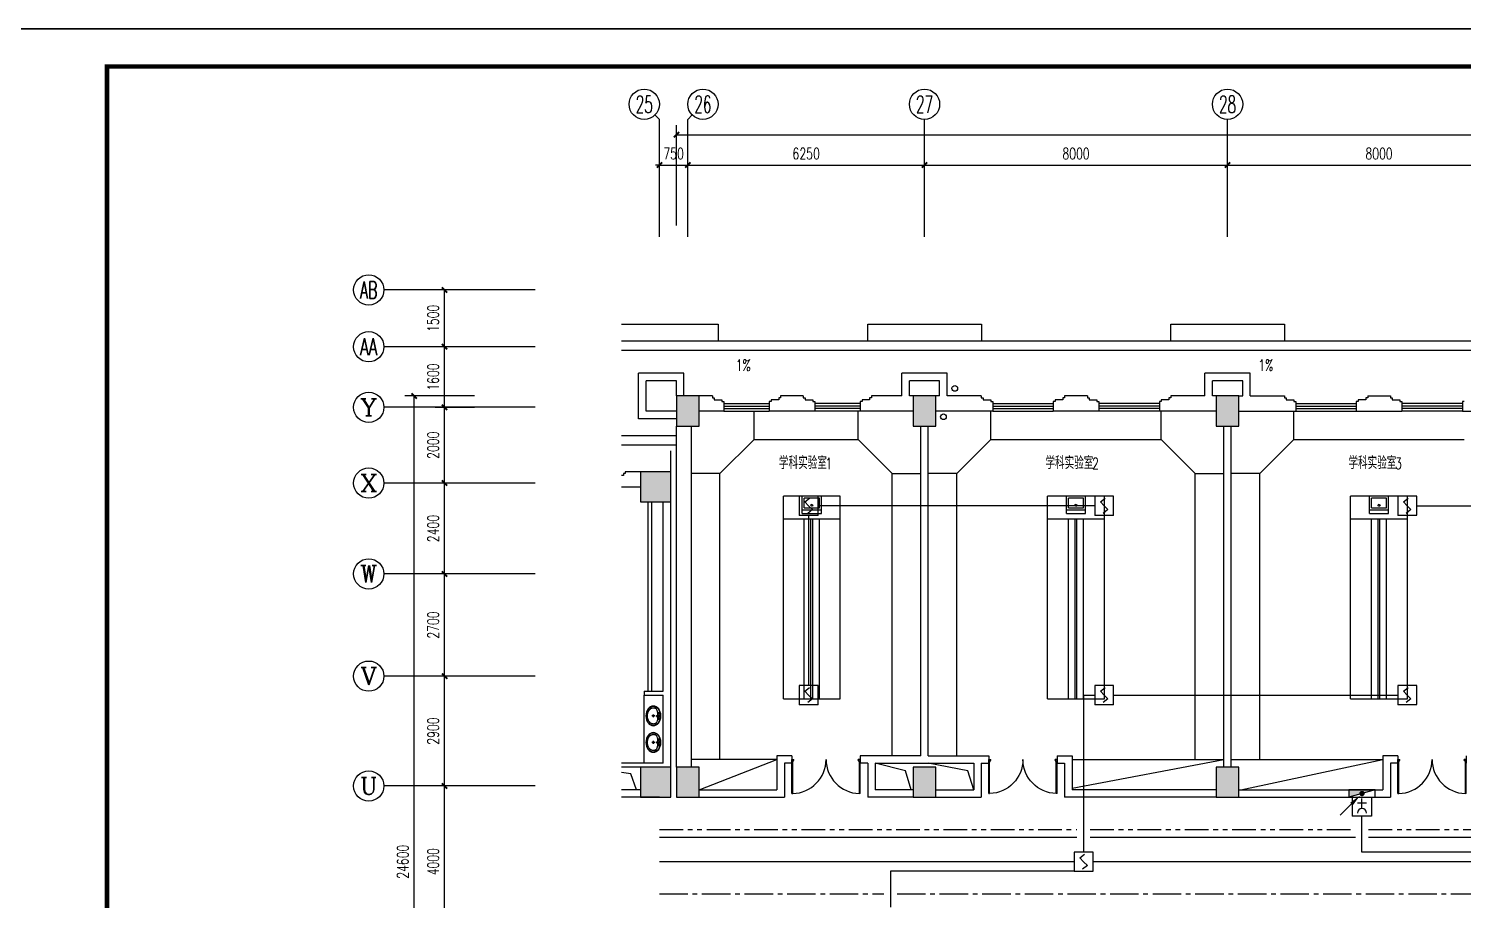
# Model space of a CAD drawing. Extents: x 190999 to 918899, y -200814 to 215286.
# Drawn here: x 548134 to 586010, y -35334 to -12314 of the extents above; entities that cross this region are included whole.
import ezdxf
from ezdxf.enums import TextEntityAlignment as Align

# ---------------------------------------------------------------- set-up
doc = ezdxf.new("R2010")
doc.units = 0
doc.header["$LTSCALE"] = 1000
doc.header["$MEASUREMENT"] = 0
doc.linetypes.add('CENTER2', pattern=[1.125, 0.75, -0.125, 0.125, -0.125])
doc.linetypes.add('PHANTOM2', pattern=[1.25, 0.625, -0.125, 0.125, -0.125, 0.125, -0.125])
doc.layers.get('Defpoints').update_dxf_attribs({"color": 1})
for name, color, linetype in [('00-EQUIP', 3, 'Continuous'), ('00-LWIRE', 4, 'Continuous'), ('00-WIRE-4', 6, 'Continuous'), ('A-卫生间', 250, 'Continuous'), ('A-墙线', 2, 'Continuous'), ('A-外包装修', 250, 'Continuous'), ('A-外窗', 145, 'Continuous'), ('A-家具', 250, 'Continuous'), ('A-门', 167, 'Continuous'), ('AXIS', 3, 'Continuous'), ('AXIS_TEXT', 7, 'Continuous'), ('COLUMN', 2, 'Continuous'), ('EQUIP_消火栓', 1, 'Continuous'), ('PUB_HATCH', 250, 'Continuous'), ('PUB_TEXT', 7, 'Continuous'), ('图框', 189, 'Continuous'), ('屋面排水', 4, 'Continuous'), ('房间名称', 7, 'Continuous'), ('洞口线', 165, 'Continuous'), ('雨水管', 151, 'Continuous'), ('雨水管口', 6, 'Continuous')]:
    doc.layers.add(name, color=color, linetype=linetype)
doc.styles.add('_TCH_AXIS', font='COMPLEX', dxfattribs={"bigfont": 'GBCBIG'})
doc.styles.add('_TCH_DIM', font='SIMPLEX', dxfattribs={"bigfont": 'GBCBIG'})
doc.styles.add('COMPLEX', font='COMPLEX')
doc.styles.add('DIM_FONT', font='SIMPLEX', dxfattribs={"width": 0.7, "bigfont": 'GBCBIG'})
doc.styles.get("Standard").update_dxf_attribs({"font": 'simhei.ttf'})
doc.styles.add('XXK', font='romans.shx', dxfattribs={"width": 0.75, "bigfont": 'hzf.shx'})
doc.styles.add('zz-1', font='arial.ttf', dxfattribs={"width": 0.8})
doc.linetypes.add('BIG-DLINE', pattern='A,1,-0.15,["D",XXK,S=0.2,R=0,X=-0.1,Y=-0.09],-0.2', length=1.35)
doc.dimstyles.new('DIMN', dxfattribs={"dimtxt": 300, "dimasz": 100, "dimexe": 250, "dimexo": 300, "dimgap": 150, "dimtad": 1, "dimdec": 0, "dimzin": 0, "dimdsep": 46, "dimtxsty": 'DIM_FONT', "dimblk": 'ARCHTICK', "dimcen": 0.09, "dimclrt": 7, "dimazin": 2, "dimtfac": 1, "dimtdec": 0, "dimtix": 1, "dimtmove": 2, "dimatfit": 3, "dimfxl": 0, "dimtolj": 1, "dimtzin": 0, "dimarcsym": 0})

# ---------------------------------------------------------------- blocks, each defined once
blk = doc.blocks.new('TJAD_TK_A0')
at = {"layer": '图框'}
for p, q in [((2162, 399.3), (973, 399.3)), ((973, -441.7), (2162, -441.7))]:
    blk.add_line(p, q, dxfattribs=at)
at = {"layer": '图框', "const_width": 1.2}
blk.add_lwpolyline([(2152, -431.7), (2152, 389.3), (998, 389.3), (998, -431.7)], close=True, dxfattribs=at)
blk = doc.blocks.new('m1800')
at = {"layer": 'A-墙线'}
for p, q in [((-900, -100), (-900, 100)), ((900, -100), (900, 100))]:
    blk.add_line(p, q, dxfattribs=at)
at = {"layer": 'A-门'}
for p, q in [((-900, 900), (-900, 0)), ((-900, 900), (-880, 900)), ((-880, 900), (-880, 50)), ((880, 900), (880, 50)), ((900, 900), (880, 900)), ((900, 900), (900, 0)), ((-900, 50), (-870, 50)), ((-900, 0), (-850, 0)), ((-870, 50), (-870, 30)), ((-870, 30), (-850, 30)), ((-850, 30), (-850, 0)), ((850, 30), (850, 0)), ((870, 30), (850, 30)), ((900, 0), (850, 0)), ((870, 50), (870, 30)), ((900, 50), (870, 50))]:
    blk.add_line(p, q, dxfattribs=at)
for centre, start, end in [((-900, 0), 0, 88.7267), ((900, 0), 91.2733, 180)]:
    blk.add_arc(centre, 900, start, end, dxfattribs=at)
blk = doc.blocks.new('手盆')
at = {"layer": 'A-卫生间'}
for p, q in [((113, 12), (46, 16)), ((160, 0), (235, 0)), ((198, -37), (198, 38)), ((113, -11), (46, -16))]:
    blk.add_line(p, q, dxfattribs=at)
for centre, major_axis, ratio, start_param, end_param in [((198, 0), (0, 259), 0.763797, 3.141593, 9.424778), ((194, 0), (0, 259), 0.413212, 0.351725, 1.519021), ((106, 0), (0, 13.9), 0.9, 3.760941, 5.663837), ((194, 0), (0, 259), 0.413212, 1.620217, 2.789865)]:
    blk.add_ellipse(centre, major_axis=major_axis, ratio=ratio, start_param=start_param, end_param=end_param, dxfattribs=at)
for centre, major_axis in [((46, 0), (0, 15.8)), ((56, 71), (0, 20.6)), ((56, 71), (0, 15.6)), ((198, 0), (0, 23.4)), ((56, -71), (0, 20.6)), ((56, -71), (0, 15.6))]:
    blk.add_ellipse(centre, major_axis=major_axis, ratio=0.9, dxfattribs=at)
for points, knots in [([(198, -249), (204, -249), (211, -249), (228, -246), (239, -243), (260, -236), (270, -231), (290, -218), (299, -211), (317, -194), (325, -185), (340, -164), (347, -153), (360, -129), (365, -116), (374, -90), (378, -76), (383, -48), (385, -34), (387, -5), (387, 9), (385, 38), (383, 52), (377, 80), (373, 94), (364, 120), (358, 133), (345, 156), (338, 167), (323, 187), (314, 197), (296, 213), (287, 220), (267, 232), (257, 237), (236, 244), (225, 247), (204, 249), (193, 249), (171, 247), (161, 245), (140, 237), (129, 232), (110, 221), (100, 213), (82, 197), (74, 188), (58, 168), (51, 157), (38, 133), (32, 121), (23, 95), (19, 81), (13, 53), (11, 39), (9, 10), (9, -4), (10, -33), (12, -47), (18, -75), (21, -89), (30, -115), (36, -128), (48, -152), (55, -163), (70, -184), (78, -193), (96, -210), (105, -218), (125, -230), (135, -235), (156, -243), (167, -246), (184, -249), (191, -249), (198, -249)], [0, 0, 0, 0, 0.105369, 0.105369, 0.278747, 0.278747, 0.452125, 0.452125, 0.625504, 0.625504, 0.798882, 0.798882, 0.97226, 0.97226, 1.145639, 1.145639, 1.319017, 1.319017, 1.492395, 1.492395, 1.665774, 1.665774, 1.839152, 1.839152, 2.01253, 2.01253, 2.185909, 2.185909, 2.359287, 2.359287, 2.532665, 2.532665, 2.706044, 2.706044, 2.879422, 2.879422, 3.0528, 3.0528, 3.226179, 3.226179, 3.399557, 3.399557, 3.572935, 3.572935, 3.746313, 3.746313, 3.919692, 3.919692, 4.09307, 4.09307, 4.266448, 4.266448, 4.439827, 4.439827, 4.613205, 4.613205, 4.786583, 4.786583, 4.959962, 4.959962, 5.13334, 5.13334, 5.306718, 5.306718, 5.480097, 5.480097, 5.653475, 5.653475, 5.826853, 5.826853, 6.000232, 6.000232, 6.17361, 6.17361, 6.283185, 6.283185, 6.283185, 6.283185]), ([(119, -185), (121, -187), (123, -188), (130, -193), (135, -196), (146, -202), (152, -205), (163, -209), (169, -210), (180, -213), (186, -214), (194, -214), (196, -214), (198, -214), (204, -214), (209, -214), (222, -212), (229, -210), (241, -206), (245, -204), (254, -200), (259, -197), (269, -191), (275, -187), (286, -178), (291, -173), (300, -162), (304, -158), (314, -145), (319, -137), (327, -123), (329, -118), (334, -107), (336, -101), (341, -89), (343, -83), (346, -71), (348, -64), (351, -49), (352, -40), (354, -22), (355, -13), (355, 5), (355, 14), (354, 32), (352, 41), (349, 58), (348, 66), (343, 81), (341, 89), (335, 104), (332, 111), (326, 125), (322, 132), (314, 144), (310, 150), (301, 162), (296, 167), (287, 177), (281, 181), (272, 189), (267, 192), (256, 199), (250, 202), (238, 207), (233, 209), (223, 211), (217, 212), (205, 214), (198, 214), (186, 213), (181, 213), (171, 211), (166, 210), (151, 205), (141, 200), (128, 191), (123, 188), (119, 185)], [5.740897, 5.740897, 5.740897, 5.740897, 5.780874, 5.780874, 5.896829, 5.896829, 6.012784, 6.012784, 6.128739, 6.128739, 6.240697, 6.240697, 6.283185, 6.283185, 6.283185, 6.399826, 6.399826, 6.5409, 6.5409, 6.634, 6.634, 6.7271, 6.7271, 6.852188, 6.852188, 6.977276, 6.977276, 7.077377, 7.077377, 7.229977, 7.229977, 7.317389, 7.317389, 7.404801, 7.404801, 7.497094, 7.497094, 7.589386, 7.589386, 7.712334, 7.712334, 7.835281, 7.835281, 7.958228, 7.958228, 8.081175, 8.081175, 8.194983, 8.194983, 8.30879, 8.30879, 8.422598, 8.422598, 8.537599, 8.537599, 8.6526, 8.6526, 8.767602, 8.767602, 8.884432, 8.884432, 8.982435, 8.982435, 9.119467, 9.119467, 9.224191, 9.224191, 9.328914, 9.328914, 9.470087, 9.470087, 9.571187, 9.571187, 9.672288, 9.672288, 9.874489, 9.874489, 9.967059, 9.967059, 9.967059, 9.967059])]:
    blk.add_open_spline(points, degree=3, knots=knots, dxfattribs=at)
blk.add_point((46, 0), dxfattribs=at)
blk = doc.blocks.new('$TwtSys$00000434')
for p, q in [((-0.5, 0.5), (-0.5, -0.5)), ((-0.5, -0.5), (0.5, 0.5)), ((0.5, 0.5), (-0.5, 0.5)), ((0.5, -0.5), (0.5, 0.5)), ((-0.5, -0.5), (0.5, -0.5))]:
    blk.add_line(p, q)
blk.add_solid([(0.5, -0.5), (0.5, 0.5), (-0.5, -0.5)])
blk = doc.blocks.new('_ArchTick')
at = {"const_width": 0.5}
blk.add_lwpolyline([(-0.7, -0.7), (0.7, 0.7)], dxfattribs=at)
blk = doc.blocks.new('*D1554')
at = {"layer": 'AXIS', "color": 0, "lineweight": -2}
for p, q in [((579785, -17514), (579785, -15664)), ((587785, -17514), (587785, -15664)), ((579785, -15914), (587785, -15914))]:
    blk.add_line(p, q, dxfattribs=at)
at = {"layer": 'Defpoints', "color": 0}
for p in [(587785, -15914), (579785, -17814), (587785, -17814)]:
    blk.add_point(p, dxfattribs=at)
at = {"layer": 'AXIS', "color": 0, "lineweight": -2, "xscale": 100, "yscale": 100, "zscale": 100, "rotation": 180}
blk.add_blockref('_ArchTick', (579785, -15914), dxfattribs=at)
at = {"layer": 'AXIS', "color": 0, "lineweight": -2, "xscale": 100, "yscale": 100, "zscale": 100}
blk.add_blockref('_ArchTick', (587785, -15914), dxfattribs=at)
at = {"layer": 'AXIS', "color": 7, "insert": (583785, -15614), "char_height": 300, "attachment_point": 5, "style": 'DIM_FONT'}
blk.add_mtext('\\A1;8000', dxfattribs=at)
blk = doc.blocks.new('*D1555')
at = {"layer": 'AXIS', "color": 0, "lineweight": -2}
for p, q in [((571785, -17514), (571785, -15664)), ((579785, -17514), (579785, -15664)), ((571785, -15914), (579785, -15914))]:
    blk.add_line(p, q, dxfattribs=at)
at = {"layer": 'Defpoints', "color": 0}
for p in [(579785, -15914), (571785, -17814), (579785, -17814)]:
    blk.add_point(p, dxfattribs=at)
at = {"layer": 'AXIS', "color": 0, "lineweight": -2, "xscale": 100, "yscale": 100, "zscale": 100, "rotation": 180}
blk.add_blockref('_ArchTick', (571785, -15914), dxfattribs=at)
at = {"layer": 'AXIS', "color": 0, "lineweight": -2, "xscale": 100, "yscale": 100, "zscale": 100}
blk.add_blockref('_ArchTick', (579785, -15914), dxfattribs=at)
at = {"layer": 'AXIS', "color": 7, "insert": (575785, -15614), "char_height": 300, "attachment_point": 5, "style": 'DIM_FONT'}
blk.add_mtext('\\A1;8000', dxfattribs=at)
blk = doc.blocks.new('*D1556')
at = {"layer": 'AXIS', "color": 0, "lineweight": -2}
for p, q in [((565535, -17514), (565535, -15664)), ((571785, -17514), (571785, -15664)), ((565535, -15914), (571785, -15914))]:
    blk.add_line(p, q, dxfattribs=at)
at = {"layer": 'Defpoints', "color": 0}
for p in [(571785, -15914), (565535, -17814), (571785, -17814)]:
    blk.add_point(p, dxfattribs=at)
at = {"layer": 'AXIS', "color": 0, "lineweight": -2, "xscale": 100, "yscale": 100, "zscale": 100, "rotation": 180}
blk.add_blockref('_ArchTick', (565535, -15914), dxfattribs=at)
at = {"layer": 'AXIS', "color": 0, "lineweight": -2, "xscale": 100, "yscale": 100, "zscale": 100}
blk.add_blockref('_ArchTick', (571785, -15914), dxfattribs=at)
at = {"layer": 'AXIS', "color": 7, "insert": (568660, -15614), "char_height": 300, "attachment_point": 5, "style": 'DIM_FONT'}
blk.add_mtext('\\A1;6250', dxfattribs=at)
blk = doc.blocks.new('*D1557')
at = {"layer": 'AXIS', "color": 0, "lineweight": -2}
for p, q in [((564785, -17514), (564785, -15664)), ((565535, -17514), (565535, -15664)), ((564785, -15914), (564685, -15914)), ((564785, -15914), (565535, -15914)), ((565535, -15914), (565635, -15914))]:
    blk.add_line(p, q, dxfattribs=at)
at = {"layer": 'Defpoints', "color": 0}
for p in [(565535, -15914), (564785, -17814), (565535, -17814)]:
    blk.add_point(p, dxfattribs=at)
at = {"layer": 'AXIS', "color": 0, "lineweight": -2, "xscale": 100, "yscale": 100, "zscale": 100}
blk.add_blockref('_ArchTick', (564785, -15914), dxfattribs=at)
at = {"layer": 'AXIS', "color": 0, "lineweight": -2, "xscale": 100, "yscale": 100, "zscale": 100, "rotation": 180}
blk.add_blockref('_ArchTick', (565535, -15914), dxfattribs=at)
at = {"layer": 'AXIS', "color": 7, "insert": (565160, -15614), "char_height": 300, "attachment_point": 5, "style": 'DIM_FONT'}
blk.add_mtext('\\A1;750', dxfattribs=at)
blk = doc.blocks.new('*D1558')
at = {"layer": 'AXIS', "color": 0, "lineweight": -2}
for p, q in [((565235, -17514), (565235, -14864)), ((565235, -15114), (642484, -15114)), ((642484, -17514), (642484, -14864))]:
    blk.add_line(p, q, dxfattribs=at)
at = {"layer": 'Defpoints', "color": 0}
for p in [(642484, -15114), (565235, -17814), (642484, -17814)]:
    blk.add_point(p, dxfattribs=at)
at = {"layer": 'AXIS', "color": 0, "lineweight": -2, "xscale": 100, "yscale": 100, "zscale": 100, "rotation": 180}
blk.add_blockref('_ArchTick', (565235, -15114), dxfattribs=at)
at = {"layer": 'AXIS', "color": 0, "lineweight": -2, "xscale": 100, "yscale": 100, "zscale": 100}
blk.add_blockref('_ArchTick', (642484, -15114), dxfattribs=at)
at = {"layer": 'AXIS', "color": 7, "insert": (603859, -14814), "char_height": 300, "attachment_point": 5, "style": 'DIM_FONT'}
blk.add_mtext('\\A1;77250', dxfattribs=at)
blk = doc.blocks.new('*D1577')
at = {"layer": 'AXIS', "color": 0, "lineweight": -2}
for p, q in [((559906, -32314), (558862, -32314)), ((559112, -36314), (559112, -32314)), ((559906, -36314), (558862, -36314))]:
    blk.add_line(p, q, dxfattribs=at)
at = {"layer": 'Defpoints', "color": 0}
for p in [(559112, -32314), (560206, -32314), (560206, -36314)]:
    blk.add_point(p, dxfattribs=at)
at = {"layer": 'AXIS', "color": 0, "lineweight": -2, "xscale": 100, "yscale": 100, "zscale": 100}
for p, rotation in [((559112, -32314), 90), ((559112, -36314), 270)]:
    blk.add_blockref('_ArchTick', p, dxfattribs=dict(at, rotation=rotation))
at = {"layer": 'AXIS', "color": 7, "insert": (558812, -34314), "char_height": 300, "attachment_point": 5, "rotation": 90, "style": 'DIM_FONT'}
blk.add_mtext('\\A1;4000', dxfattribs=at)
blk = doc.blocks.new('*D1578')
at = {"layer": 'AXIS', "color": 0, "lineweight": -2}
for p, q in [((559906, -29414), (558862, -29414)), ((559112, -32314), (559112, -29414)), ((559906, -32314), (558862, -32314))]:
    blk.add_line(p, q, dxfattribs=at)
at = {"layer": 'Defpoints', "color": 0}
for p in [(559112, -29414), (560206, -29414), (560206, -32314)]:
    blk.add_point(p, dxfattribs=at)
at = {"layer": 'AXIS', "color": 0, "lineweight": -2, "xscale": 100, "yscale": 100, "zscale": 100}
for p, rotation in [((559112, -29414), 90), ((559112, -32314), 270)]:
    blk.add_blockref('_ArchTick', p, dxfattribs=dict(at, rotation=rotation))
at = {"layer": 'AXIS', "color": 7, "insert": (558812, -30864), "char_height": 300, "attachment_point": 5, "rotation": 90, "style": 'DIM_FONT'}
blk.add_mtext('\\A1;2900', dxfattribs=at)
blk = doc.blocks.new('*D1579')
at = {"layer": 'AXIS', "color": 0, "lineweight": -2}
for p, q in [((559906, -26714), (558862, -26714)), ((559112, -29414), (559112, -26714)), ((559906, -29414), (558862, -29414))]:
    blk.add_line(p, q, dxfattribs=at)
at = {"layer": 'Defpoints', "color": 0}
for p in [(559112, -26714), (560206, -26714), (560206, -29414)]:
    blk.add_point(p, dxfattribs=at)
at = {"layer": 'AXIS', "color": 0, "lineweight": -2, "xscale": 100, "yscale": 100, "zscale": 100}
for p, rotation in [((559112, -26714), 90), ((559112, -29414), 270)]:
    blk.add_blockref('_ArchTick', p, dxfattribs=dict(at, rotation=rotation))
at = {"layer": 'AXIS', "color": 7, "insert": (558812, -28064), "char_height": 300, "attachment_point": 5, "rotation": 90, "style": 'DIM_FONT'}
blk.add_mtext('\\A1;2700', dxfattribs=at)
blk = doc.blocks.new('*D1580')
at = {"layer": 'AXIS', "color": 0, "lineweight": -2}
for p, q in [((559906, -24314), (558862, -24314)), ((559112, -26714), (559112, -24314)), ((559906, -26714), (558862, -26714))]:
    blk.add_line(p, q, dxfattribs=at)
at = {"layer": 'Defpoints', "color": 0}
for p in [(559112, -24314), (560206, -24314), (560206, -26714)]:
    blk.add_point(p, dxfattribs=at)
at = {"layer": 'AXIS', "color": 0, "lineweight": -2, "xscale": 100, "yscale": 100, "zscale": 100}
for p, rotation in [((559112, -24314), 90), ((559112, -26714), 270)]:
    blk.add_blockref('_ArchTick', p, dxfattribs=dict(at, rotation=rotation))
at = {"layer": 'AXIS', "color": 7, "insert": (558812, -25514), "char_height": 300, "attachment_point": 5, "rotation": 90, "style": 'DIM_FONT'}
blk.add_mtext('\\A1;2400', dxfattribs=at)
blk = doc.blocks.new('*D1581')
at = {"layer": 'AXIS', "color": 0, "lineweight": -2}
for p, q in [((559906, -22314), (558862, -22314)), ((559112, -24314), (559112, -22314)), ((559906, -24314), (558862, -24314))]:
    blk.add_line(p, q, dxfattribs=at)
at = {"layer": 'Defpoints', "color": 0}
for p in [(559112, -22314), (560206, -22314), (560206, -24314)]:
    blk.add_point(p, dxfattribs=at)
at = {"layer": 'AXIS', "color": 0, "lineweight": -2, "xscale": 100, "yscale": 100, "zscale": 100}
for p, rotation in [((559112, -22314), 90), ((559112, -24314), 270)]:
    blk.add_blockref('_ArchTick', p, dxfattribs=dict(at, rotation=rotation))
at = {"layer": 'AXIS', "color": 7, "insert": (558812, -23314), "char_height": 300, "attachment_point": 5, "rotation": 90, "style": 'DIM_FONT'}
blk.add_mtext('\\A1;2000', dxfattribs=at)
blk = doc.blocks.new('*D1582')
at = {"layer": 'AXIS', "color": 0, "lineweight": -2}
for p, q in [((559906, -20714), (558862, -20714)), ((559112, -22314), (559112, -20714)), ((559906, -22314), (558862, -22314))]:
    blk.add_line(p, q, dxfattribs=at)
at = {"layer": 'Defpoints', "color": 0}
for p in [(559112, -20714), (560206, -20714), (560206, -22314)]:
    blk.add_point(p, dxfattribs=at)
at = {"layer": 'AXIS', "color": 0, "lineweight": -2, "xscale": 100, "yscale": 100, "zscale": 100}
for p, rotation in [((559112, -20714), 90), ((559112, -22314), 270)]:
    blk.add_blockref('_ArchTick', p, dxfattribs=dict(at, rotation=rotation))
at = {"layer": 'AXIS', "color": 7, "insert": (558812, -21514), "char_height": 300, "attachment_point": 5, "rotation": 90, "style": 'DIM_FONT'}
blk.add_mtext('\\A1;1600', dxfattribs=at)
blk = doc.blocks.new('*D1583')
at = {"layer": 'AXIS', "color": 0, "lineweight": -2}
for p, q in [((559906, -19214), (558862, -19214)), ((559112, -20714), (559112, -19214)), ((559906, -20714), (558862, -20714))]:
    blk.add_line(p, q, dxfattribs=at)
at = {"layer": 'Defpoints', "color": 0}
for p in [(559112, -19214), (560206, -19214), (560206, -20714)]:
    blk.add_point(p, dxfattribs=at)
at = {"layer": 'AXIS', "color": 0, "lineweight": -2, "xscale": 100, "yscale": 100, "zscale": 100}
for p, rotation in [((559112, -19214), 90), ((559112, -20714), 270)]:
    blk.add_blockref('_ArchTick', p, dxfattribs=dict(at, rotation=rotation))
at = {"layer": 'AXIS', "color": 7, "insert": (558812, -19964), "char_height": 300, "attachment_point": 5, "rotation": 90, "style": 'DIM_FONT'}
blk.add_mtext('\\A1;1500', dxfattribs=at)
blk = doc.blocks.new('*D1584')
at = {"layer": 'AXIS', "color": 0, "lineweight": -2}
for p, q in [((559906, -22014), (558062, -22014)), ((558312, -46614), (558312, -22014)), ((559906, -46614), (558062, -46614))]:
    blk.add_line(p, q, dxfattribs=at)
at = {"layer": 'Defpoints', "color": 0}
for p in [(558312, -22014), (560206, -22014), (560206, -46614)]:
    blk.add_point(p, dxfattribs=at)
at = {"layer": 'AXIS', "color": 0, "lineweight": -2, "xscale": 100, "yscale": 100, "zscale": 100}
for p, rotation in [((558312, -22014), 90), ((558312, -46614), 270)]:
    blk.add_blockref('_ArchTick', p, dxfattribs=dict(at, rotation=rotation))
at = {"layer": 'AXIS', "color": 7, "insert": (558012, -34314), "char_height": 300, "attachment_point": 5, "rotation": 90, "style": 'DIM_FONT'}
blk.add_mtext('\\A1;24600', dxfattribs=at)
blk = doc.blocks.new('_AXISO')
blk.add_circle((0, 0), 0.5)
at = {"layer": 'AXIS_TEXT', "style": 'COMPLEX', "width": 1.041667}
blk.add_attdef('A', text='', height=0.56, dxfattribs=at).set_placement((-0.25, -0.28), (0.25, -0.28), align=Align.FIT)
blk = doc.blocks.new('$plan$00001609')
at = {"linetype": 'Continuous'}
for p, q in [((0, -251), (0, 251)), ((0, 251), (450, 251)), ((93, -251), (93, 251)), ((146, -199), (146, 199)), ((146, 199), (397, 199)), ((397, 199), (397, -199)), ((450, 251), (450, -251)), ((0, -251), (450, -251)), ((146, -199), (397, -199))]:
    blk.add_line(p, q, dxfattribs=at)
blk.add_line((238, 2), (238, 0))
blk.add_arc((212, 0), 26, 4.716, 0, dxfattribs=at)
at = {"style": 'zz-1'}
for tag in ['YSIZE', 'XSIZE']:
    blk.add_attdef(tag, (0, 0), '', height=0.5, dxfattribs=at)
blk = doc.blocks.new('_LINKPT1')
at = {"color": 0}
blk.add_line((0, 0), (0, 0), dxfattribs=at)
blk = doc.blocks.new('J62IR8YJ')
for p, q in [((-0.5, 1), (0.5, 1)), ((-0.5, 0), (-0.5, 1)), ((0.5, 1), (0.5, 0)), ((0.5, 0), (-0.5, 0)), ((-0.231, 0.312), (0.231, 0.312)), ((0, 0.598), (0, 0.06))]:
    blk.add_line(p, q)
at = {"const_width": 0.04, "flags": 128}
blk.add_lwpolyline([(-0.5, 0), (-0.5, 1), (0.5, 1), (0.5, 0)], close=True, dxfattribs=at)
blk.add_arc((0, 0.829), 0.231, 180, 0)
at = {"xscale": 0.002, "yscale": 0.00200000000000955, "zscale": 0.002}
for p in [(0, 1), (-0.5, 0.5), (0, 0), (0.5, 0.5)]:
    blk.add_blockref('_LINKPT1', p, dxfattribs=at)
at = {"flags": 9}
blk.add_attdef('A', (0, 0), '', height=0.00002, dxfattribs=at)
blk = doc.blocks.new('3S1KCGW2')
for p, q in [((0.5, 0.5), (-0.5, 0.5)), ((-0.5, 0.5), (-0.5, -0.5)), ((-0.2, 0.2), (0.05, 0.4)), ((0, 0), (-0.2, 0.2)), ((0, 0), (0.2, -0.2)), ((0.5, -0.5), (0.5, 0.5)), ((-0.5, -0.5), (0.5, -0.5)), ((0.2, -0.2), (-0.05, -0.4))]:
    blk.add_line(p, q)
at = {"const_width": 0.04, "flags": 128}
blk.add_lwpolyline([(-0.5, -0.5), (-0.5, 0.5), (0.5, 0.5), (0.5, -0.5)], close=True, dxfattribs=at)
at = {"xscale": 0.002, "yscale": 0.002, "zscale": 0.002}
for p in [(-0.5, 0), (0, 0.5), (0.5, 0), (0, -0.5)]:
    blk.add_blockref('_LINKPT1', p, dxfattribs=at)
at = {"flags": 9}
blk.add_attdef('A', (0, 0), '', height=0.00002, dxfattribs=at)
blk = doc.blocks.new('_WRLD10L')
for p, q in [((1.15, 1.15), (0.55, 0.55)), ((0.104, 0.104), (0.104, 0.104)), ((-0.104, -0.104), (-0.104, -0.104))]:
    blk.add_line(p, q)
at = {"const_width": 0.142}
blk.add_lwpolyline([(-0.071, 0, 1), (0.071, 0, 1)], format="xyb", close=True, dxfattribs=at)
blk.add_solid([(0.62, 0.48), (0.48, 0.62), (0.1, 0.1)])
at = {"width": 0.8, "flags": 9}
blk.add_attdef('A', (0, 0), '', height=0.00002, dxfattribs=at)

msp = doc.modelspace()

# ---------------------------------------------------------------- hatches: boundary and pattern name
at = {"layer": 'PUB_HATCH'}
for points in [[(565234.6, -22813.5), (565834.6, -22813.5), (565834.6, -22013.5), (565234.6, -22013.5)], [(571484.6, -22813.5), (572084.6, -22813.5), (572084.6, -22013.5), (571484.6, -22013.5)], [(579484.6, -22813.5), (580084.6, -22813.5), (580084.6, -22013.5), (579484.6, -22013.5)], [(564284.6, -24813.5), (565084.6, -24813.5), (565084.6, -24013.5), (564284.6, -24013.5)], [(564284.6, -32613.5), (565084.6, -32613.5), (565084.6, -31813.5), (564284.6, -31813.5)], [(565234.6, -32613.5), (565834.6, -32613.5), (565834.6, -31813.5), (565234.6, -31813.5)], [(571484.6, -32613.5), (572084.6, -32613.5), (572084.6, -31813.5), (571484.6, -31813.5)], [(579484.6, -32613.5), (580084.6, -32613.5), (580084.6, -31813.5), (579484.6, -31813.5)]]:
    msp.add_hatch(color=256, dxfattribs=at).paths.add_polyline_path(points)

# ---------------------------------------------------------------- linework, layer by layer
at = {"layer": '00-WIRE-4'}
for p, q in [((576278.4, -24913.5), (568975.7, -24913.5)), ((584778.4, -24913.5), (592278.4, -24913.5)), ((568725.7, -25163.5), (568725.7, -29663.5)), ((576528.4, -25163.5), (576528.4, -29663.5)), ((584528.4, -25163.5), (584528.4, -29663.5)), ((575984.6, -29913.5), (575984.6, -34063.5)), ((575984.6, -29913.5), (576278.4, -29913.5)), ((576778.4, -29913.5), (584278.4, -29913.5)), ((583334.3, -34063.5), (583334.3, -33113.5)), ((587267.9, -34063.5), (583334.3, -34063.5)), ((575734.6, -34313.5), (564784.6, -34313.5)), ((587267.9, -34313.5), (576234.6, -34313.5)), ((575734.6, -34563.5), (570884.6, -34563.5)), ((570884.6, -34563.5), (570884.6, -35513.5))]:
    msp.add_line(p, q, dxfattribs=at)
at = {"layer": '00-WIRE-4', "linetype": 'PHANTOM2'}
for p, q in [((564784.6, -33463.5), (575809.6, -33463.5)), ((576159.6, -33463.5), (583159.3, -33463.5)), ((583509.3, -33463.5), (608059.9, -33463.5))]:
    msp.add_line(p, q, dxfattribs=at)
at = {"layer": '00-WIRE-4', "linetype": 'BIG-DLINE'}
for p, q in [((564784.6, -33663.5), (575809.6, -33663.5)), ((576159.6, -33663.5), (583159.3, -33663.5)), ((583509.3, -33663.5), (608059.9, -33663.5))]:
    msp.add_line(p, q, dxfattribs=at)
at = {"layer": '00-WIRE-4', "linetype": 'CENTER2'}
for p, q in [((564784.6, -35163.5), (570709.6, -35163.5)), ((571059.6, -35163.5), (591332, -35163.5))]:
    msp.add_line(p, q, dxfattribs=at)
at = {"layer": 'A-卫生间'}
for p, q in [((564484.6, -29813.5), (564484.6, -24813.5)), ((564584.6, -29813.5), (564584.6, -24813.5)), ((564384.6, -31713.5), (564384.6, -29913.5))]:
    msp.add_line(p, q, dxfattribs=at)
at = {"layer": 'A-墙线'}
for p, q in [((565434.6, -21413.5), (564234.6, -21413.5)), ((564234.6, -22613.5), (564234.6, -21413.5)), ((565434.6, -22013.5), (565434.6, -21413.5)), ((572384.6, -21413.5), (571184.6, -21413.5)), ((571184.6, -22013.5), (571184.6, -21413.5)), ((572384.6, -22013.5), (572384.6, -21413.5)), ((580384.6, -21413.5), (579184.6, -21413.5)), ((579184.6, -22013.5), (579184.6, -21413.5)), ((580384.6, -22013.5), (580384.6, -21413.5)), ((565234.6, -21613.5), (564434.6, -21613.5)), ((564434.6, -22413.5), (564434.6, -21613.5)), ((565234.6, -22013.5), (565234.6, -21613.5)), ((572184.6, -21613.5), (571384.6, -21613.5)), ((571384.6, -22013.5), (571384.6, -21613.5)), ((572184.6, -22013.5), (572184.6, -21613.5)), ((580184.6, -21613.5), (579384.6, -21613.5)), ((579384.6, -22013.5), (579384.6, -21613.5)), ((580184.6, -22013.5), (580184.6, -21613.5)), ((566184.6, -22013.5), (565834.6, -22013.5)), ((566184.6, -22013.5), (566184.6, -22063.5)), ((566184.6, -22063.5), (566234.6, -22063.5)), ((566234.6, -22063.5), (566234.6, -22113.5)), ((566234.6, -22113.5), (566434.6, -22113.5)), ((566434.6, -22113.5), (566434.6, -22163.5)), ((566434.6, -22163.5), (566484.6, -22163.5)), ((566484.6, -22163.5), (566484.6, -22413.5)), ((567734.6, -22163.5), (567684.6, -22163.5)), ((567684.6, -22163.5), (567684.6, -22413.5)), ((567734.6, -22113.5), (567734.6, -22163.5)), ((567934.6, -22113.5), (567734.6, -22113.5)), ((567934.6, -22063.5), (567934.6, -22113.5)), ((567984.6, -22063.5), (567934.6, -22063.5)), ((568584.6, -22013.5), (567984.6, -22013.5)), ((567984.6, -22013.5), (567984.6, -22063.5)), ((568584.6, -22013.5), (568584.6, -22063.5)), ((568584.6, -22063.5), (568634.6, -22063.5)), ((568634.6, -22063.5), (568634.6, -22113.5)), ((568634.6, -22113.5), (568834.6, -22113.5)), ((568834.6, -22113.5), (568834.6, -22163.5)), ((568834.6, -22163.5), (568884.6, -22163.5)), ((568884.6, -22163.5), (568884.6, -22413.5)), ((570134.6, -22163.5), (570084.6, -22163.5)), ((570084.6, -22163.5), (570084.6, -22413.5)), ((570134.6, -22113.5), (570134.6, -22163.5)), ((570334.6, -22113.5), (570134.6, -22113.5)), ((570334.6, -22063.5), (570334.6, -22113.5)), ((570384.6, -22063.5), (570334.6, -22063.5)), ((571184.6, -22013.5), (570384.6, -22013.5)), ((570384.6, -22013.5), (570384.6, -22063.5)), ((571484.6, -22013.5), (571384.6, -22013.5)), ((572184.6, -22013.5), (572084.6, -22013.5)), ((573284.6, -22013.5), (572384.6, -22013.5)), ((573284.6, -22013.5), (573284.6, -22063.5)), ((573284.6, -22063.5), (573334.6, -22063.5)), ((573334.6, -22063.5), (573334.6, -22113.5)), ((573334.6, -22113.5), (573534.6, -22113.5)), ((573534.6, -22113.5), (573534.6, -22163.5)), ((573534.6, -22163.5), (573584.6, -22163.5)), ((573584.6, -22163.5), (573584.6, -22413.5)), ((575234.6, -22163.5), (575184.6, -22163.5)), ((575184.6, -22163.5), (575184.6, -22413.5)), ((575234.6, -22113.5), (575234.6, -22163.5)), ((575434.6, -22113.5), (575234.6, -22113.5)), ((575434.6, -22063.5), (575434.6, -22113.5)), ((575484.6, -22063.5), (575434.6, -22063.5)), ((576084.6, -22013.5), (575484.6, -22013.5)), ((575484.6, -22013.5), (575484.6, -22063.5)), ((576084.6, -22013.5), (576084.6, -22063.5)), ((576084.6, -22063.5), (576134.6, -22063.5)), ((576134.6, -22063.5), (576134.6, -22113.5)), ((576134.6, -22113.5), (576334.6, -22113.5)), ((576334.6, -22113.5), (576334.6, -22163.5)), ((576334.6, -22163.5), (576384.6, -22163.5)), ((576384.6, -22163.5), (576384.6, -22413.5)), ((578034.6, -22163.5), (577984.6, -22163.5)), ((577984.6, -22163.5), (577984.6, -22413.5)), ((578034.6, -22113.5), (578034.6, -22163.5)), ((578234.6, -22113.5), (578034.6, -22113.5)), ((578234.6, -22063.5), (578234.6, -22113.5)), ((578284.6, -22063.5), (578234.6, -22063.5)), ((579184.6, -22013.5), (578284.6, -22013.5)), ((578284.6, -22013.5), (578284.6, -22063.5)), ((579484.6, -22013.5), (579384.6, -22013.5)), ((580084.6, -22013.5), (580184.6, -22013.5)), ((580384.6, -22013.5), (581284.6, -22013.5)), ((581284.6, -22013.5), (581284.6, -22063.5)), ((581284.6, -22063.5), (581334.6, -22063.5)), ((581334.6, -22063.5), (581334.6, -22113.5)), ((581334.6, -22113.5), (581534.6, -22113.5)), ((581534.6, -22113.5), (581534.6, -22163.5)), ((581534.6, -22163.5), (581584.6, -22163.5)), ((581584.6, -22163.5), (581584.6, -22413.5)), ((583234.6, -22163.5), (583184.6, -22163.5)), ((583184.6, -22163.5), (583184.6, -22413.5)), ((583234.6, -22113.5), (583234.6, -22163.5)), ((583434.6, -22113.5), (583234.6, -22113.5)), ((583434.6, -22063.5), (583434.6, -22113.5)), ((583484.6, -22063.5), (583434.6, -22063.5)), ((583484.6, -22013.5), (584084.6, -22013.5)), ((583484.6, -22013.5), (583484.6, -22063.5)), ((584084.6, -22013.5), (584084.6, -22063.5)), ((584084.6, -22063.5), (584134.6, -22063.5)), ((584134.6, -22063.5), (584134.6, -22113.5)), ((584134.6, -22113.5), (584334.6, -22113.5)), ((584334.6, -22113.5), (584334.6, -22163.5)), ((584334.6, -22163.5), (584384.6, -22163.5)), ((584384.6, -22163.5), (584384.6, -22413.5)), ((586034.6, -22163.5), (585984.6, -22163.5)), ((585984.6, -22163.5), (585984.6, -22413.5)), ((565234.6, -22613.5), (564234.6, -22613.5)), ((565234.6, -22413.5), (564434.6, -22413.5)), ((566484.6, -22413.5), (565834.6, -22413.5)), ((568884.6, -22413.5), (567684.6, -22413.5)), ((571484.6, -22413.5), (570084.6, -22413.5)), ((573584.6, -22413.5), (572084.6, -22413.5)), ((576384.6, -22413.5), (575184.6, -22413.5)), ((579484.6, -22413.5), (577984.6, -22413.5)), ((580084.6, -22413.5), (581584.6, -22413.5)), ((583184.6, -22413.5), (584384.6, -22413.5)), ((585984.6, -22413.5), (587484.6, -22413.5)), ((565234.6, -31813.5), (565234.6, -22813.5)), ((565634.6, -31813.5), (565634.6, -22813.5)), ((571684.6, -31513.5), (571684.6, -22813.5)), ((571884.6, -31513.5), (571884.6, -22813.5)), ((579684.6, -31813.5), (579684.6, -22813.5)), ((579884.6, -31813.5), (579884.6, -22813.5)), ((563834.6, -24113.5), (563784.6, -24113.5)), ((563834.6, -24063.5), (563834.6, -24113.5)), ((563884.6, -24063.5), (563834.6, -24063.5)), ((564284.6, -24013.5), (563884.6, -24013.5)), ((563884.6, -24013.5), (563884.6, -24063.5)), ((563784.6, -24413.5), (564284.6, -24413.5)), ((564884.6, -29813.5), (564884.6, -24813.5)), ((565084.6, -31813.5), (565084.6, -24813.5)), ((564384.6, -29813.5), (564884.6, -29813.5)), ((564384.6, -29813.5), (564384.6, -29913.5)), ((564384.6, -29913.5), (564884.6, -29913.5)), ((564884.6, -31713.5), (564884.6, -29913.5)), ((564884.6, -31713.5), (563784.6, -31713.5)), ((564284.6, -31813.5), (563784.6, -31813.5)), ((568284.6, -31513.5), (567884.6, -31513.5)), ((567884.6, -31513.5), (567884.6, -32413.5)), ((568284.6, -31713.5), (568084.6, -31713.5)), ((568084.6, -31713.5), (568084.6, -32613.5)), ((571684.6, -31513.5), (570084.6, -31513.5)), ((570284.6, -31713.5), (570084.6, -31713.5)), ((570284.6, -31713.5), (570284.6, -32613.5)), ((570484.6, -31713.5), (573084.6, -31713.5)), ((570484.6, -31713.5), (570484.6, -32413.5)), ((571884.6, -31513.5), (573484.6, -31513.5)), ((573084.6, -31713.5), (573084.6, -32413.5)), ((573284.6, -31713.5), (573484.6, -31713.5)), ((573284.6, -31713.5), (573284.6, -32613.5)), ((575284.6, -31513.5), (575684.6, -31513.5)), ((575284.6, -31713.5), (575484.6, -31713.5)), ((575484.6, -31713.5), (575484.6, -32613.5)), ((575684.6, -31513.5), (575684.6, -32413.5)), ((584284.6, -31513.5), (583884.6, -31513.5)), ((583884.6, -31513.5), (583884.6, -32413.5)), ((584284.6, -31713.5), (584084.6, -31713.5)), ((584084.6, -31713.5), (584084.6, -32613.5)), ((564284.6, -32413.5), (563784.6, -32413.5)), ((565834.6, -32413.5), (567884.6, -32413.5)), ((571484.6, -32413.5), (570484.6, -32413.5)), ((572084.6, -32413.5), (573084.6, -32413.5)), ((579484.6, -32413.5), (575684.6, -32413.5)), ((580084.6, -32413.5), (583884.6, -32413.5)), ((564784.6, -32613.5), (563784.6, -32613.5)), ((565834.6, -32613.5), (568084.6, -32613.5)), ((571484.6, -32613.5), (570284.6, -32613.5)), ((572084.6, -32613.5), (573284.6, -32613.5)), ((579484.6, -32613.5), (575484.6, -32613.5)), ((580084.6, -32613.5), (584084.6, -32613.5))]:
    msp.add_line(p, q, dxfattribs=at)
at = {"layer": 'A-外包装修'}
for p, q in [((629884.6, -20563.4), (563784.6, -20563.4)), ((629634.6, -20813.4), (563784.6, -20813.4)), ((565234.6, -23063.5), (563784.6, -23063.5)), ((565234.6, -23313.5), (563784.6, -23313.5)), ((565084.6, -24013.5), (565084.6, -23463.5))]:
    msp.add_line(p, q, dxfattribs=at)
for points in [[(563784.6, -20113.2), (566334.9, -20113.2), (566334.9, -20563.4)], [(570284.2, -20563.4), (570284.2, -20113.2), (573284.9, -20113.2), (573284.9, -20563.4)], [(578284.2, -20563.4), (578284.2, -20113.2), (581284.9, -20113.2), (581284.9, -20563.4)]]:
    msp.add_lwpolyline(points, dxfattribs=at)
at = {"layer": 'A-外窗'}
for p, q in [((566484.6, -22213.5), (567684.6, -22213.5)), ((566484.6, -22283.5), (567684.6, -22283.5)), ((566484.6, -22343.5), (567684.6, -22343.5)), ((570084.6, -22213.5), (568884.6, -22213.5)), ((570084.6, -22283.5), (568884.6, -22283.5)), ((570084.6, -22343.5), (568884.6, -22343.5)), ((573584.6, -22213.5), (575184.6, -22213.5)), ((573584.6, -22283.5), (575184.6, -22283.5)), ((573584.6, -22343.5), (575184.6, -22343.5)), ((577984.6, -22213.5), (576384.6, -22213.5)), ((577984.6, -22283.5), (576384.6, -22283.5)), ((577984.6, -22343.5), (576384.6, -22343.5)), ((581584.6, -22213.5), (583184.6, -22213.5)), ((581584.6, -22283.5), (583184.6, -22283.5)), ((581584.6, -22343.5), (583184.6, -22343.5)), ((585984.6, -22213.5), (584384.6, -22213.5)), ((585984.6, -22283.5), (584384.6, -22283.5)), ((585984.6, -22343.5), (584384.6, -22343.5)), ((566484.6, -22413.5), (567684.6, -22413.5)), ((570084.6, -22413.5), (568884.6, -22413.5)), ((573584.6, -22413.5), (575184.6, -22413.5)), ((577984.6, -22413.5), (576384.6, -22413.5)), ((581584.6, -22413.5), (583184.6, -22413.5)), ((585984.6, -22413.5), (584384.6, -22413.5))]:
    msp.add_line(p, q, dxfattribs=at)
at = {"layer": 'A-家具'}
for p, q in [((567284.6, -23163.5), (567284.6, -22413.5)), ((570034.6, -23163.5), (570034.6, -22413.5)), ((573534.6, -23163.5), (573534.6, -22413.5)), ((578034.6, -23163.5), (578034.6, -22413.5)), ((581534.6, -23163.5), (581534.6, -22413.5)), ((567284.6, -23163.5), (566384.6, -24063.5)), ((567284.6, -23163.5), (570034.6, -23163.5)), ((570034.6, -23163.5), (570934.6, -24063.5)), ((573534.6, -23163.5), (572634.6, -24063.5)), ((573534.6, -23163.5), (578034.6, -23163.5)), ((578034.6, -23163.5), (578934.6, -24063.5)), ((581534.6, -23163.5), (580634.6, -24063.5)), ((581534.6, -23163.5), (586034.6, -23163.5)), ((566384.6, -24063.5), (565634.6, -24063.5)), ((566384.6, -31613.5), (566384.6, -24063.5)), ((570934.6, -31513.5), (570934.6, -24063.5)), ((570934.6, -24063.5), (571684.6, -24063.5)), ((572634.6, -24063.5), (571884.6, -24063.5)), ((572634.6, -31513.5), (572634.6, -24063.5)), ((578934.6, -31613.5), (578934.6, -24063.5)), ((578934.6, -24063.5), (579684.6, -24063.5)), ((580634.6, -24063.5), (579884.6, -24063.5)), ((580634.6, -31613.5), (580634.6, -24063.5)), ((568059.6, -30013.5), (568059.6, -24663.5)), ((569559.6, -24663.5), (568059.6, -24663.5)), ((569559.6, -30013.5), (569559.6, -24663.5)), ((575034.6, -30013.5), (575034.6, -24663.5)), ((576534.6, -24663.5), (575034.6, -24663.5)), ((576534.6, -30013.5), (576534.6, -24663.5)), ((583034.6, -30013.5), (583034.6, -24663.5)), ((584534.6, -24663.5), (583034.6, -24663.5)), ((584534.6, -30013.5), (584534.6, -24663.5)), ((569559.6, -25263.5), (568059.6, -25263.5)), ((568609.6, -30013.5), (568609.6, -25263.5)), ((568784.6, -30013.5), (568784.6, -25263.5)), ((568834.6, -30013.5), (568834.6, -25263.5)), ((569009.6, -30013.5), (569009.6, -25263.5)), ((576534.6, -25263.5), (575034.6, -25263.5)), ((575584.6, -30013.5), (575584.6, -25263.5)), ((575759.6, -30013.5), (575759.6, -25263.5)), ((575809.6, -30013.5), (575809.6, -25263.5)), ((575984.6, -30013.5), (575984.6, -25263.5)), ((584534.6, -25263.5), (583034.6, -25263.5)), ((583584.6, -30013.5), (583584.6, -25263.5)), ((583759.6, -30013.5), (583759.6, -25263.5)), ((583809.6, -30013.5), (583809.6, -25263.5)), ((583984.6, -30013.5), (583984.6, -25263.5)), ((568059.6, -30013.5), (569559.6, -30013.5)), ((575034.6, -30013.5), (576534.6, -30013.5)), ((583034.6, -30013.5), (584534.6, -30013.5)), ((567884.6, -31613.5), (565634.6, -31613.5)), ((565834.6, -32413.5), (567884.6, -31613.5)), ((575684.6, -31613.5), (579684.6, -31613.5)), ((575684.6, -32375.4), (579684.6, -31613.5)), ((579884.6, -31613.5), (583884.6, -31613.5)), ((580134.6, -32413.5), (583884.6, -31613.5))]:
    msp.add_line(p, q, dxfattribs=at)
at = {"layer": 'AXIS'}
for p, q in [((564667.4, -14592.7), (564784.6, -14709.8)), ((564784.6, -17813.5), (564784.6, -14709.8)), ((565651.7, -14592.7), (565534.6, -14709.8)), ((565534.6, -17813.5), (565534.6, -14709.8)), ((571784.6, -17813.5), (571784.6, -14709.8)), ((579784.6, -17813.5), (579784.6, -14709.8)), ((561506.1, -19213.5), (557511.6, -19213.5)), ((561506.1, -20713.5), (557511.6, -20713.5)), ((561506.1, -22313.5), (557511.6, -22313.5)), ((561506.1, -24313.5), (557511.6, -24313.5)), ((561506.1, -26713.5), (557511.6, -26713.5)), ((561506.1, -29413.5), (557511.6, -29413.5)), ((561506.1, -32313.5), (557511.6, -32313.5))]:
    msp.add_line(p, q, dxfattribs=at)
at = {"layer": 'COLUMN'}
for p, q in [((565834.6, -22013.5), (565234.6, -22013.5)), ((565234.6, -22013.5), (565234.6, -22813.5)), ((565834.6, -22813.5), (565834.6, -22013.5)), ((572084.6, -22013.5), (571484.6, -22013.5)), ((571484.6, -22013.5), (571484.6, -22813.5)), ((572084.6, -22813.5), (572084.6, -22013.5)), ((580084.6, -22013.5), (579484.6, -22013.5)), ((579484.6, -22013.5), (579484.6, -22813.5)), ((580084.6, -22813.5), (580084.6, -22013.5)), ((565234.6, -22813.5), (565834.6, -22813.5)), ((571484.6, -22813.5), (572084.6, -22813.5)), ((579484.6, -22813.5), (580084.6, -22813.5)), ((565084.6, -24013.5), (564284.6, -24013.5)), ((564284.6, -24013.5), (564284.6, -24813.5)), ((565084.6, -24813.5), (565084.6, -24013.5)), ((564284.6, -24813.5), (565084.6, -24813.5)), ((565084.6, -31813.5), (564284.6, -31813.5)), ((564284.6, -31813.5), (564284.6, -32613.5)), ((565084.6, -32613.5), (565084.6, -31813.5)), ((565834.6, -31813.5), (565234.6, -31813.5)), ((565234.6, -31813.5), (565234.6, -32613.5)), ((565834.6, -32613.5), (565834.6, -31813.5)), ((572084.6, -31813.5), (571484.6, -31813.5)), ((571484.6, -31813.5), (571484.6, -32613.5)), ((572084.6, -32613.5), (572084.6, -31813.5)), ((580084.6, -31813.5), (579484.6, -31813.5)), ((579484.6, -31813.5), (579484.6, -32613.5)), ((580084.6, -32613.5), (580084.6, -31813.5)), ((564284.6, -32613.5), (565084.6, -32613.5)), ((565234.6, -32613.5), (565834.6, -32613.5)), ((571484.6, -32613.5), (572084.6, -32613.5)), ((579484.6, -32613.5), (580084.6, -32613.5))]:
    msp.add_line(p, q, dxfattribs=at)
at = {"layer": '屋面排水'}
for points in [[(567349.3, -21203.4, 0, 0, 0), (568741.7, -21203.4, 80, 0, 0), (569041.7, -21203.4, 0, 0, 0)], [(580386.8, -21203.4, 0, 0, 0), (578994.4, -21203.4, 80, 0, 0), (578694.4, -21203.4, 0, 0, 0)]]:
    msp.add_lwpolyline(points, format="xyseb", dxfattribs=at)
at = {"layer": '洞口线', "ltscale": 2}
for points in [[(571434.6, -32413.5), (571280.5, -31915.2), (570484.6, -31713.5)], [(573084.6, -32413.5), (572930.5, -31915.2), (571883.2, -31713.5)], [(564184.6, -32413.5), (564030.5, -31994.8), (563784.6, -31961.7)]]:
    msp.add_lwpolyline(points, dxfattribs=at)
at = {"layer": '雨水管'}
msp.add_circle((572284.6, -22563.5), 75, dxfattribs=at)
at = {"layer": '雨水管口'}
msp.add_circle((572584.6, -21813.5), 75, dxfattribs=at)

# ---------------------------------------------------------------- block references
at = {"xscale": -1}
for p in [(564824.6, -30463.5), (564824.6, -31163.5)]:
    msp.add_blockref('手盆', p, dxfattribs=at)
at = {"layer": '00-EQUIP', "xscale": 500, "yscale": 500, "zscale": 500}
for p in [(568725.7, -24913.5), (576528.4, -24913.5), (584528.4, -24913.5), (568725.7, -29913.5), (576528.4, -29913.5), (584528.4, -29913.5), (575984.6, -34313.5)]:
    msp.add_blockref('3S1KCGW2', p, dxfattribs=at)
at = {"layer": '00-EQUIP', "xscale": 500, "yscale": 500, "zscale": 500, "rotation": 180}
msp.add_blockref('J62IR8YJ', (583334.3, -32613.5), dxfattribs=at)
at = {"layer": '00-LWIRE', "xscale": 500, "yscale": 500, "zscale": 500, "rotation": 180}
msp.add_blockref('_WRLD10L', (583334.3, -32513.5), dxfattribs=at)
at = {"layer": 'A-家具', "yscale": -1, "rotation": 90.00000000000001}
for p in [(568809.6, -25113.5), (575784.6, -25113.5), (583784.6, -25113.5)]:
    msp.add_blockref('$plan$00001609', p, dxfattribs=at)
at = {"layer": 'A-门', "rotation": 180}
for p in [(569184.6, -31613.5), (585184.6, -31613.5)]:
    msp.add_blockref('m1800', p, dxfattribs=at)
at = {"layer": 'A-门', "xscale": -1, "rotation": 180}
msp.add_blockref('m1800', (574384.6, -31613.5), dxfattribs=at)
at = {"layer": 'AXIS'}
ref = msp.add_blockref('_AXISO', (564384.6, -14309.8), dxfattribs=dict(at, xscale=800, yscale=800, zscale=800))
ref.add_attrib('A', '25', dxfattribs={"layer": 'AXIS_TEXT', "height": 452.55, "style": '_TCH_AXIS', "width": 0.617647}).set_placement((564158.3, -14536.1), (564610.9, -14536.1), align=Align.FIT)
ref = msp.add_blockref('_AXISO', (565934.6, -14309.8), dxfattribs=dict(at, xscale=800, yscale=800, zscale=800))
ref.add_attrib('A', '26', dxfattribs={"layer": 'AXIS_TEXT', "height": 452.55, "style": '_TCH_AXIS', "width": 0.617647}).set_placement((565708.3, -14536.1), (566160.9, -14536.1), align=Align.FIT)
ref = msp.add_blockref('_AXISO', (571784.6, -14309.8), dxfattribs=dict(at, xscale=800, yscale=800, zscale=800))
ref.add_attrib('A', '27', dxfattribs={"layer": 'AXIS_TEXT', "height": 452.55, "style": '_TCH_AXIS', "width": 0.617647}).set_placement((571558.3, -14536.1), (572010.9, -14536.1), align=Align.FIT)
ref = msp.add_blockref('_AXISO', (579784.6, -14309.8), dxfattribs=dict(at, xscale=800, yscale=800, zscale=800))
ref.add_attrib('A', '28', dxfattribs={"layer": 'AXIS_TEXT', "height": 452.55, "style": '_TCH_AXIS', "width": 0.617647}).set_placement((579558.3, -14536.1), (580010.9, -14536.1), align=Align.FIT)
ref = msp.add_blockref('_AXISO', (557111.6, -19213.5), dxfattribs=dict(at, xscale=800, yscale=800, zscale=800))
ref.add_attrib('A', 'AB', dxfattribs={"layer": 'AXIS_TEXT', "height": 452.55, "style": '_TCH_AXIS', "width": 0.552632}).set_placement((556885.4, -19439.8), (557337.9, -19439.8), align=Align.FIT)
ref = msp.add_blockref('_AXISO', (557111.6, -20713.5), dxfattribs=dict(at, xscale=800, yscale=800, zscale=800))
ref.add_attrib('A', 'AA', dxfattribs={"layer": 'AXIS_TEXT', "height": 452.55, "style": '_TCH_AXIS', "width": 0.538462}).set_placement((556885.4, -20939.8), (557337.9, -20939.8), align=Align.FIT)
ref = msp.add_blockref('_AXISO', (557111.6, -22313.5), dxfattribs=dict(at, xscale=800, yscale=800, zscale=800))
ref.add_attrib('A', 'Y', dxfattribs={"layer": 'AXIS_TEXT', "height": 452.5, "style": '_TCH_AXIS', "width": 1.105263}).set_placement((556885.4, -22539.8), (557337.9, -22539.8), align=Align.FIT)
ref = msp.add_blockref('_AXISO', (557111.6, -24313.5), dxfattribs=dict(at, xscale=800, yscale=800, zscale=800))
ref.add_attrib('A', 'X', dxfattribs={"layer": 'AXIS_TEXT', "height": 452.5, "style": '_TCH_AXIS', "width": 1.166667}).set_placement((556885.4, -24539.8), (557337.9, -24539.8), align=Align.FIT)
ref = msp.add_blockref('_AXISO', (557111.6, -26713.5), dxfattribs=dict(at, xscale=800, yscale=800, zscale=800))
ref.add_attrib('A', 'W', dxfattribs={"layer": 'AXIS_TEXT', "height": 452.5, "style": '_TCH_AXIS', "width": 0.954545}).set_placement((556885.4, -26939.8), (557337.9, -26939.8), align=Align.FIT)
ref = msp.add_blockref('_AXISO', (557111.6, -29413.5), dxfattribs=dict(at, xscale=800, yscale=800, zscale=800))
ref.add_attrib('A', 'V', dxfattribs={"layer": 'AXIS_TEXT', "height": 452.5, "style": '_TCH_AXIS', "width": 1.166667}).set_placement((556885.4, -29639.8), (557337.9, -29639.8), align=Align.FIT)
ref = msp.add_blockref('_AXISO', (557111.6, -32313.5), dxfattribs=dict(at, xscale=800, yscale=800, zscale=800))
ref.add_attrib('A', 'U', dxfattribs={"layer": 'AXIS_TEXT', "height": 452.5, "style": '_TCH_AXIS', "width": 1.05}).set_placement((556885.4, -32539.8), (557337.9, -32539.8), align=Align.FIT)
at = {"layer": 'EQUIP_消火栓', "xscale": 700, "yscale": 200, "zscale": 700, "rotation": 180}
msp.add_blockref('$TwtSys$00000434', (583334.3, -32513.5), dxfattribs=at)
at = {"layer": '图框', "xscale": 100, "yscale": 100, "zscale": 100}
for p in [(450398.6, 31856.8), (450398.6, -52243.2)]:
    msp.add_blockref('TJAD_TK_A0', p, dxfattribs=at)

# ---------------------------------------------------------------- texts
at = {"layer": 'PUB_TEXT', "style": '_TCH_DIM', "width": 0.705882}
for p in [(566799.6, -21352.1), (580596.6, -21352.1)]:
    msp.add_text('1%', height=297.5, dxfattribs=at).set_placement(p)
at = {"layer": '房间名称', "style": '_TCH_DIM'}
for p in [(567940.6, -23946.2), (574977.2, -23946.2), (582977.2, -23946.2)]:
    msp.add_text('学科实验室', height=337.59, dxfattribs=at).set_placement(p)
at = {"layer": '房间名称', "style": '_TCH_DIM', "width": 0.705882}
for s, p in [('1', (569169.3, -23946.2)), ('2', (576205.9, -23946.2)), ('3', (584205.9, -23946.2))]:
    msp.add_text(s, height=297.5, dxfattribs=at).set_placement(p)

# ---------------------------------------------------------------- dimensions: what is measured, and where the dimension line sits
at = {"layer": 'AXIS'}
for p1, p2, distance, picture, middle in [((565234.6, -17813.5), (642484.4, -17813.5), 2700, '*D1558', (603859.5, -14813.5)), ((564784.6, -17813.5), (565534.6, -17813.5), 1900, '*D1557', (565159.6, -15613.5)), ((565534.6, -17813.5), (571784.6, -17813.5), 1900, '*D1556', (568659.6, -15613.5)), ((571784.6, -17813.5), (579784.6, -17813.5), 1900, '*D1555', (575784.6, -15613.5)), ((579784.6, -17813.5), (587784.6, -17813.5), 1900, '*D1554', (583784.6, -15613.5)), ((560206.1, -20713.5), (560206.1, -19213.5), 1094.4, '*D1583', (558811.6, -19963.5)), ((560206.1, -22313.5), (560206.1, -20713.5), 1094.4, '*D1582', (558811.6, -21513.5)), ((560206.1, -46613.5), (560206.1, -22013.5), 1894.4, '*D1584', (558011.6, -34313.5)), ((560206.1, -24313.5), (560206.1, -22313.5), 1094.4, '*D1581', (558811.6, -23313.5)), ((560206.1, -26713.5), (560206.1, -24313.5), 1094.4, '*D1580', (558811.6, -25513.5)), ((560206.1, -29413.5), (560206.1, -26713.5), 1094.4, '*D1579', (558811.6, -28063.5)), ((560206.1, -32313.5), (560206.1, -29413.5), 1094.4, '*D1578', (558811.6, -30863.5)), ((560206.1, -36313.5), (560206.1, -32313.5), 1094.4, '*D1577', (558811.6, -34313.5))]:
    dim = msp.add_aligned_dim(p1=p1, p2=p2, distance=distance, dimstyle='DIMN', dxfattribs=at)
    dim.commit()
    dim.dimension.update_dxf_attribs({"geometry": picture, "text_midpoint": middle})

doc.saveas('drawing.dxf')
